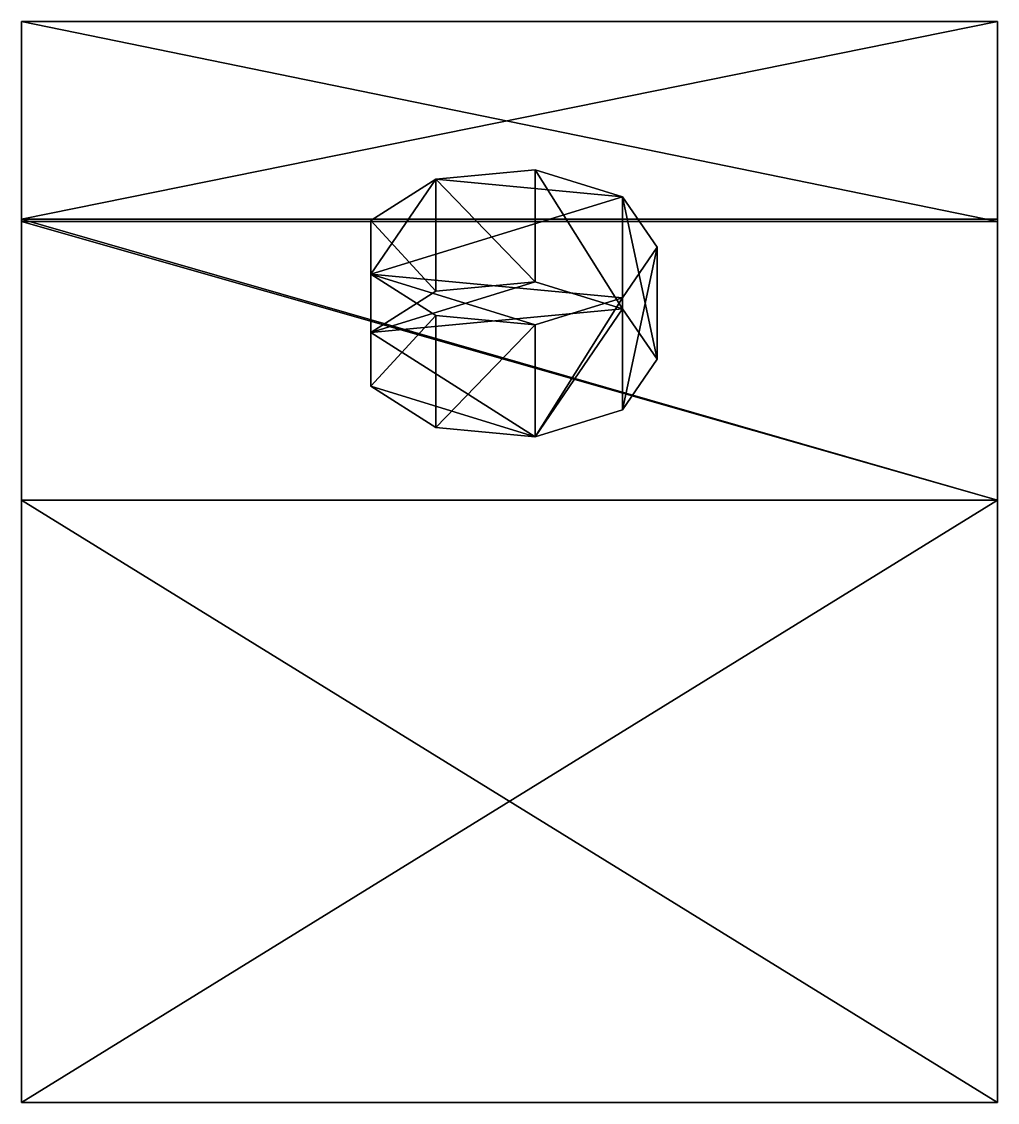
# Model space of a CAD drawing. Extents: x -45 to 45, y 0 to 100.
import ezdxf

# ---------------------------------------------------------------- set-up
doc = ezdxf.new("R2010")
doc.units = 0
doc.layers.add('cap', color=250, linetype='CONTINUOUS')
doc.layers.add('milkCartonSmall_2', color=250, linetype='CONTINUOUS')

msp = doc.modelspace()

# ---------------------------------------------------------------- meshes
at = {"layer": 'cap'}
mesh = msp.add_polyface(dxfattribs=at)
corners = [(10.494349, 64.25149, 30.527394), (10.494349, 74.644383, 37.087778), (13.6994, 68.95191, 23.081036), (13.6994, 79.344803, 29.64142), (10.494349, 73.65233, 15.634678), (10.494349, 84.045223, 22.195062), (2.378876, 76.153371, 11.672554), (2.378876, 86.546265, 18.232938), (-6.8497, 75.284768, 13.048585), (-6.8497, 85.677662, 19.608969), (-12.873225, 71.452951, 19.118912), (-12.873225, 81.845845, 25.679295), (-12.873225, 66.450868, 27.04316), (-12.873225, 76.843762, 33.603544), (-6.8497, 62.619051, 33.113487), (-6.8497, 73.011945, 39.673871), (2.378876, 61.750448, 34.489518), (2.378876, 72.143342, 41.049902)]
mesh.append_faces([[corners[k] for k in face] for face in [(0, 2, 4), (2, 3, 5), (3, 1, 5), (16, 0, 4), (4, 5, 7), (5, 1, 13), (10, 4, 6), (6, 7, 9), (13, 1, 17), (16, 10, 12), (8, 9, 11), (13, 11, 9), (14, 15, 17), (10, 11, 13), (9, 7, 5), (16, 17, 1), (12, 13, 15), (0, 1, 3), (2, 5, 4), (16, 4, 10), (4, 7, 6), (5, 13, 9), (10, 6, 8), (6, 9, 8), (13, 17, 15), (16, 12, 14), (8, 11, 10), (14, 17, 16), (10, 13, 12), (16, 1, 0), (12, 15, 14), (0, 3, 2)]])
at = {"layer": 'milkCartonSmall_2'}
mesh = msp.add_polyface(dxfattribs=at)
corners = [(-45.266788, 0, 46.461118), (-45.266788, 55.883225, 46.461118), (45.266788, 0, 46.461118), (45.266788, 55.883225, 46.461118), (45.266788, 0, -46.461118), (45.266788, 55.883225, -46.461118), (-45.266788, 0, -46.461118), (-45.266788, 55.883225, -46.461118), (45.266788, 100.289483, -5.09251), (-45.266788, 100.289483, -5.09251), (-45.266788, 81.963698, 4.819959), (45.266788, 81.963698, 4.819959), (45.266788, 81.738173, -5.180041), (-45.266788, 81.738173, -5.180041), (-45.266788, 100.289483, 4.732428), (45.266788, 100.289483, 4.732428)]
mesh.append_faces([[corners[k] for k in face] for face in [(3, 1, 10), (11, 15, 8), (4, 5, 7), (1, 7, 13), (0, 1, 3), (6, 0, 2), (3, 11, 12), (6, 7, 1), (13, 7, 5), (2, 3, 5), (13, 9, 14), (14, 9, 8), (12, 8, 9), (10, 14, 15), (3, 10, 11), (11, 8, 12), (4, 7, 6), (1, 13, 10), (0, 3, 2), (6, 2, 4), (3, 12, 5), (6, 1, 0), (13, 5, 12), (2, 5, 4), (13, 14, 10), (14, 8, 15), (12, 9, 13), (10, 15, 11)]])

doc.saveas('drawing.dxf')
